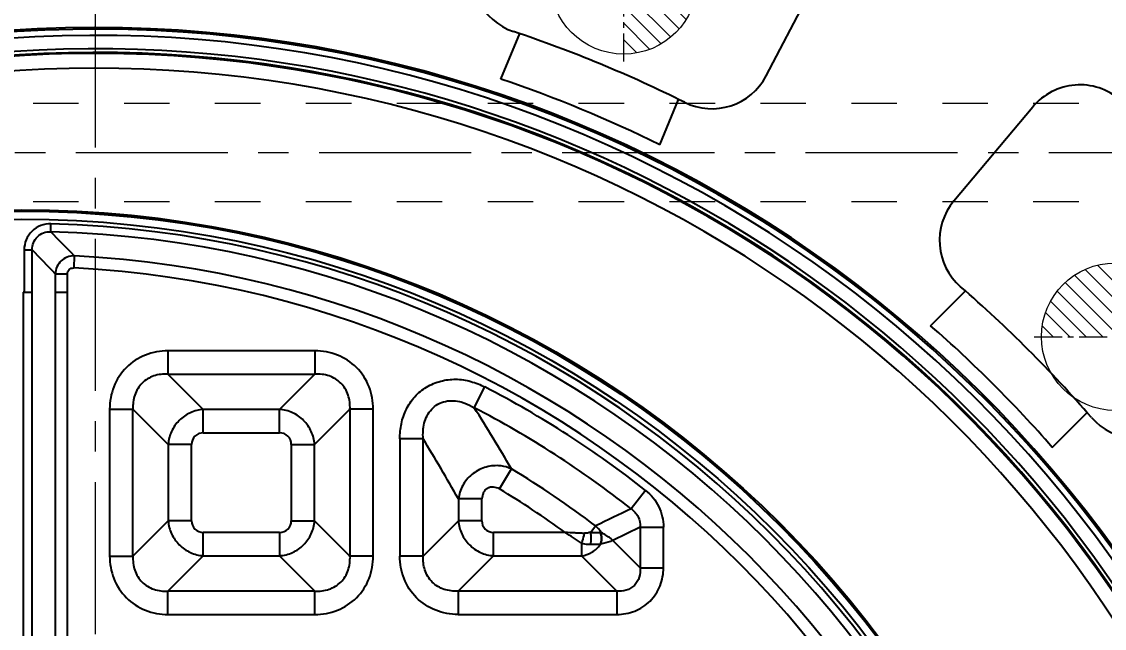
# Model space of a CAD drawing. Header units: millimetres. Extents: x 2750 to 4049, y 1371 to 1831.
# Drawn here: x 3110.2 to 3198.3, y 1673.6 to 1723 of the extents above; entities that cross this region are included whole.
import ezdxf
from ezdxf.enums import TextEntityAlignment as Align

# ---------------------------------------------------------------- set-up
doc = ezdxf.new("R2010")
doc.units = ezdxf.units.MM
doc.linetypes.add('CENTER', pattern=[0.6, 0.375, -0.075, 0.075, -0.075])
doc.linetypes.add('HIDDEN', pattern=[0.2, 0.1, -0.1])
doc.layers.add('11', color=7, linetype='Continuous')
for name, color, linetype, lineweight in [('center', 1, 'CENTER', 9), ('cool', 153, 'HIDDEN', 9), ('epin', 13, 'Continuous', 9)]:
    doc.layers.add(name, color=color, linetype=linetype, lineweight=lineweight)
doc.styles.get("Standard").update_dxf_attribs({"font": 'arial.ttf'})
doc.styles.add('TXT05', font='txt.shx', dxfattribs={"width": 0.5, "bigfont": 'gbcbig.shx'})
doc.dimstyles.get("Standard").update_dxf_attribs({"dimtxt": 0.18, "dimasz": 0.18, "dimexe": 0.18, "dimexo": 0.0625, "dimgap": 0.09, "dimtad": 0, "dimtih": 1, "dimtoh": 1, "dimzin": 0, "dimdsep": 46, "dimtxsty": 'Standard', "dimcen": 0.09, "dimadec": 0, "dimazin": 0, "dimtfac": 1, "dimtofl": 0, "dimtmove": 0, "dimatfit": 3, "dimfxl": 0, "dimtolj": 1, "dimtzin": 0, "dimarcsym": 0})

# ---------------------------------------------------------------- blocks, each defined once
blk = doc.blocks.new('*D88')
at = {"color": 4, "lineweight": -2, "transparency": 16777216}
blk.add_line((3203.591, 1697.342), (3285.665, 1697.342), dxfattribs=at)
at = {"layer": 'Defpoints', "color": 0, "transparency": 16777216}
for p in [(3203.591, 1697.342), (3285.665, 1697.342), (3116.195, 1615.342)]:
    blk.add_point(p, dxfattribs=at)
at = {"color": 6, "transparency": 16777216, "insert": (3294.096, 1697.342), "char_height": 5, "attachment_point": 5}
blk.add_mtext('\\A1;82.00', dxfattribs=at)
blk = doc.blocks.new('*D89')
at = {"color": 4, "lineweight": -2, "transparency": 16777216}
blk.add_line((3226.163, 1712.343), (3285.665, 1712.343), dxfattribs=at)
at = {"layer": 'Defpoints', "color": 0, "transparency": 16777216}
for p in [(3226.163, 1712.343), (3285.665, 1712.343), (3116.195, 1615.342)]:
    blk.add_point(p, dxfattribs=at)
at = {"color": 6, "transparency": 16777216, "insert": (3294.093, 1712.343), "char_height": 5, "attachment_point": 5}
blk.add_mtext('\\A1;97.00', dxfattribs=at)
blk = doc.blocks.new('*D90')
at = {"color": 4, "lineweight": -2, "transparency": 16777216}
blk.add_line((3163.591, 1726.342), (3285.665, 1726.342), dxfattribs=at)
at = {"layer": 'Defpoints', "color": 0, "transparency": 16777216}
for p in [(3163.591, 1726.342), (3285.665, 1726.342), (3116.195, 1615.342)]:
    blk.add_point(p, dxfattribs=at)
at = {"color": 6, "transparency": 16777216, "insert": (3295.8, 1726.342), "char_height": 5, "attachment_point": 5}
blk.add_mtext('\\A1;111.00', dxfattribs=at)
blk = doc.blocks.new('*D91')
at = {"color": 4, "lineweight": -2, "transparency": 16777216}
blk.add_line((3120.595, 1732.342), (3285.665, 1732.342), dxfattribs=at)
at = {"layer": 'Defpoints', "color": 0, "transparency": 16777216}
for p in [(3120.595, 1732.342), (3285.665, 1732.342), (3116.195, 1615.342)]:
    blk.add_point(p, dxfattribs=at)
at = {"color": 6, "transparency": 16777216, "insert": (3295.8, 1732.342), "char_height": 5, "attachment_point": 5}
blk.add_mtext('\\A1;117.00', dxfattribs=at)
blk = doc.blocks.new('*D58')
at = {"color": 4, "lineweight": -2, "transparency": 16777216}
blk.add_line((3116.195, 1763.362), (3116.195, 1782.427), dxfattribs=at)
at = {"layer": 'Defpoints', "color": 0, "transparency": 16777216}
for p in [(3116.195, 1782.427), (3116.195, 1763.362), (3116.195, 1615.342)]:
    blk.add_point(p, dxfattribs=at)
at = {"color": 6, "transparency": 16777216, "insert": (3116.195, 1788.912), "char_height": 5, "attachment_point": 5, "rotation": 90}
blk.add_mtext('\\A1;0.00', dxfattribs=at)
blk = doc.blocks.new('*D59')
at = {"color": 4, "lineweight": -2, "transparency": 16777216}
for p, q in [((3159.221, 1772.171), (3159.221, 1782.171)), ((3159.191, 1762.171), (3159.221, 1772.171)), ((3159.191, 1730.742), (3159.191, 1762.171))]:
    blk.add_line(p, q, dxfattribs=at)
at = {"layer": 'Defpoints', "color": 0, "transparency": 16777216}
for p in [(3159.221, 1782.171), (3159.191, 1730.742), (3116.195, 1615.342)]:
    blk.add_point(p, dxfattribs=at)
at = {"color": 6, "transparency": 16777216, "insert": (3159.221, 1790.699), "char_height": 5, "attachment_point": 5, "rotation": 90}
blk.add_mtext('\\A1;43.00', dxfattribs=at)
blk = doc.blocks.new('*D98')
at = {"color": 4, "lineweight": -2, "transparency": 16777216}
blk.add_line((3199.191, 1701.742), (3199.191, 1782.171), dxfattribs=at)
at = {"layer": 'Defpoints', "color": 0, "transparency": 16777216}
for p in [(3199.191, 1782.171), (3199.191, 1701.742), (3116.195, 1615.342)]:
    blk.add_point(p, dxfattribs=at)
at = {"color": 6, "transparency": 16777216, "insert": (3199.191, 1790.602), "char_height": 5, "attachment_point": 5, "rotation": 90}
blk.add_mtext('\\A1;83.00', dxfattribs=at)
blk = doc.blocks.new('*D99')
at = {"color": 4, "lineweight": -2, "transparency": 16777216}
blk.add_line((3221.191, 1667.742), (3221.191, 1782.171), dxfattribs=at)
at = {"layer": 'Defpoints', "color": 0, "transparency": 16777216}
for p in [(3221.191, 1782.171), (3221.191, 1667.742), (3116.195, 1615.342)]:
    blk.add_point(p, dxfattribs=at)
at = {"color": 6, "transparency": 16777216, "insert": (3221.191, 1792.306), "char_height": 5, "attachment_point": 5, "rotation": 90}
blk.add_mtext('\\A1;105.00', dxfattribs=at)
blk = doc.blocks.new('*D64')
at = {"color": 4, "lineweight": -2, "transparency": 16777216}
blk.add_line((3029.769, 1697.342), (2946.725, 1697.342), dxfattribs=at)
at = {"layer": 'Defpoints', "color": 0, "transparency": 16777216}
for p in [(2946.725, 1697.342), (3029.769, 1697.342), (3116.195, 1615.342)]:
    blk.add_point(p, dxfattribs=at)
at = {"color": 6, "transparency": 16777216, "insert": (2938.294, 1697.342), "char_height": 5, "attachment_point": 5}
blk.add_mtext('\\A1;82.00', dxfattribs=at)
blk = doc.blocks.new('*D65')
at = {"color": 4, "lineweight": -2, "transparency": 16777216}
blk.add_line((3006.228, 1712.343), (2946.725, 1712.343), dxfattribs=at)
at = {"layer": 'Defpoints', "color": 0, "transparency": 16777216}
for p in [(2946.725, 1712.343), (3006.228, 1712.343), (3116.195, 1615.342)]:
    blk.add_point(p, dxfattribs=at)
at = {"color": 6, "transparency": 16777216, "insert": (2938.297, 1712.343), "char_height": 5, "attachment_point": 5}
blk.add_mtext('\\A1;97.00', dxfattribs=at)
blk = doc.blocks.new('*D66')
at = {"color": 4, "lineweight": -2, "transparency": 16777216}
blk.add_line((3068.769, 1726.342), (2946.725, 1726.342), dxfattribs=at)
at = {"layer": 'Defpoints', "color": 0, "transparency": 16777216}
for p in [(2946.725, 1726.342), (3068.769, 1726.342), (3116.195, 1615.342)]:
    blk.add_point(p, dxfattribs=at)
at = {"color": 6, "transparency": 16777216, "insert": (2936.59, 1726.342), "char_height": 5, "attachment_point": 5}
blk.add_mtext('\\A1;111.00', dxfattribs=at)
blk = doc.blocks.new('*D67')
at = {"color": 4, "lineweight": -2, "transparency": 16777216}
blk.add_line((3111.795, 1732.342), (2946.725, 1732.342), dxfattribs=at)
at = {"layer": 'Defpoints', "color": 0, "transparency": 16777216}
for p in [(2946.725, 1732.342), (3111.795, 1732.342), (3116.195, 1615.342)]:
    blk.add_point(p, dxfattribs=at)
at = {"color": 6, "transparency": 16777216, "insert": (2936.59, 1732.342), "char_height": 5, "attachment_point": 5}
blk.add_mtext('\\A1;117.00', dxfattribs=at)
blk = doc.blocks.new('*D74')
at = {"color": 4, "lineweight": -2, "transparency": 16777216}
for p, q in [((3073.169, 1772.171), (3073.169, 1782.171)), ((3073.199, 1762.171), (3073.169, 1772.171)), ((3073.199, 1730.7), (3073.199, 1762.171))]:
    blk.add_line(p, q, dxfattribs=at)
at = {"layer": 'Defpoints', "color": 0, "transparency": 16777216}
for p in [(3073.169, 1782.171), (3073.199, 1730.7), (3116.195, 1615.342)]:
    blk.add_point(p, dxfattribs=at)
at = {"color": 6, "transparency": 16777216, "insert": (3073.169, 1790.699), "char_height": 5, "attachment_point": 5, "rotation": 90}
blk.add_mtext('\\A1;43.00', dxfattribs=at)
blk = doc.blocks.new('*D75')
at = {"color": 4, "lineweight": -2, "transparency": 16777216}
for p, q in [((3034.169, 1772.171), (3034.169, 1782.171)), ((3033.199, 1762.171), (3034.169, 1772.171)), ((3033.199, 1701.742), (3033.199, 1762.171))]:
    blk.add_line(p, q, dxfattribs=at)
at = {"layer": 'Defpoints', "color": 0, "transparency": 16777216}
for p in [(3034.169, 1782.171), (3033.199, 1701.742), (3116.195, 1615.342)]:
    blk.add_point(p, dxfattribs=at)
at = {"color": 6, "transparency": 16777216, "insert": (3034.169, 1790.602), "char_height": 5, "attachment_point": 5, "rotation": 90}
blk.add_mtext('\\A1;83.00', dxfattribs=at)
blk = doc.blocks.new('*D76')
at = {"color": 4, "lineweight": -2, "transparency": 16777216}
for p, q in [((3012.169, 1772.171), (3012.169, 1782.171)), ((3011.199, 1762.171), (3012.169, 1772.171)), ((3011.199, 1667.742), (3011.199, 1762.171))]:
    blk.add_line(p, q, dxfattribs=at)
at = {"layer": 'Defpoints', "color": 0, "transparency": 16777216}
for p in [(3012.169, 1782.171), (3011.199, 1667.742), (3116.195, 1615.342)]:
    blk.add_point(p, dxfattribs=at)
at = {"color": 6, "transparency": 16777216, "insert": (3012.169, 1792.306), "char_height": 5, "attachment_point": 5, "rotation": 90}
blk.add_mtext('\\A1;105.00', dxfattribs=at)
blk = doc.blocks.new('*D81')
at = {"color": 4, "lineweight": -2, "transparency": 16777216}
for p, q in [((2998.896, 1770.309), (2998.896, 1780.309)), ((2993.195, 1760.309), (2998.896, 1770.309)), ((2993.195, 1624.342), (2993.195, 1760.309))]:
    blk.add_line(p, q, dxfattribs=at)
at = {"layer": 'Defpoints', "color": 0, "transparency": 16777216}
for p in [(2998.896, 1780.309), (2993.195, 1624.342), (3116.195, 1615.342)]:
    blk.add_point(p, dxfattribs=at)
at = {"color": 6, "transparency": 16777216, "insert": (2998.896, 1790.444), "char_height": 5, "attachment_point": 5, "rotation": 90}
blk.add_mtext('\\A1;123.00', dxfattribs=at)
blk = doc.blocks.new('4')
at = {"layer": '11', "color": 3, "linetype": 'Continuous'}
for p, q in [((-12.852, 216.652), (-13.724, 226.616)), ((12.852, 216.656), (13.724, 226.619)), ((-7, 208.127), (-7, 212.136)), ((7, 208.13), (7, 212.139))]:
    blk.add_line(p, q, dxfattribs=at)
for centre, radius, start, end in [((-8.743, 227.051), 5, 94.10934, 185), ((0.026, 105), 127.366, 85.91485, 94.10934), ((8.743, 227.055), 5, 355, 85.91485), ((-7.871, 217.088), 5, 185, 274.03007), ((7.871, 217.092), 5, 265.99628, 355), ((0.026, 105), 107.366, 85.99628, 94.03007), ((0.026, 105), 103.366, 86.13132, 93.8975)]:
    blk.add_arc(centre, radius, start, end, dxfattribs=at)
blk = doc.blocks.new('epin_ejp_12')
at = {"layer": 'epin'}
h = blk.add_hatch(dxfattribs=at)
h.set_pattern_fill('_ANSI31', color=123, scale=0.3, angle=90)
h.set_pattern_definition([(135, (-3020.1993, -1559.3419), (-0.6735192, -0.6735192), [])])
h.paths.add_polyline_path([(0, 6, 0.414214), (-6, 0), (0, 0)])
h.paths.add_polyline_path([(6, 0), (0, 0), (0, -6, 0.414214)])
at = {"layer": 'epin', "color": 1, "linetype": 'CENTER', "ltscale": 6.096}
for p, q in [((0, -6.6), (0, 6.6)), ((-6.6, 0), (6.6, 0))]:
    blk.add_line(p, q, dxfattribs=at)
at = {"layer": 'epin'}
blk.add_circle((0, 0), 6, dxfattribs=at)
at = {"layer": 'epin', "color": 6, "style": 'TXT05', "width": 0.5}
blk.add_text('%%c12', height=4.2, dxfattribs=at).set_placement((2.69, 2.7), align=Align.MIDDLE)

msp = doc.modelspace()

# ---------------------------------------------------------------- linework, layer by layer
at = {"layer": '11', "color": 7, "linetype": 'Continuous'}
for p, q in [((3112.558, 1705.891), (3112.576, 1706.533)), ((3110.397, 1704.414), (3110.397, 1700.965)), ((3110.397, 1704.414), (3111.04, 1704.414)), ((3111.055, 1625.165), (3111.04, 1704.414)), ((3114.478, 1703.929), (3114.427, 1702.94)), ((3112.925, 1702.453), (3112.925, 1627.03)), ((3112.925, 1702.453), (3113.915, 1702.453)), ((3113.915, 1627.035), (3113.915, 1702.453)), ((3110.312, 1700.965), (3110.312, 1625.165)), ((3110.397, 1700.965), (3110.312, 1700.965)), ((3110.397, 1700.965), (3111.04, 1700.965)), ((3112.925, 1700.965), (3113.915, 1700.965)), ((3122.101, 1696.196), (3122.101, 1694.296)), ((3134.059, 1696.196), (3122.101, 1696.196)), ((3134.059, 1696.196), (3134.059, 1694.296)), ((3122.101, 1694.296), (3134.059, 1694.296)), ((3122.101, 1694.296), (3124.974, 1691.423)), ((3131.186, 1691.423), (3134.059, 1694.296)), ((3147.029, 1691.564), (3147.902, 1693.252)), ((3117.35, 1691.445), (3117.35, 1679.488)), ((3117.35, 1691.445), (3119.251, 1691.445)), ((3119.251, 1679.488), (3119.251, 1691.445)), ((3122.124, 1688.572), (3119.251, 1691.445)), ((3124.974, 1689.522), (3124.974, 1691.423)), ((3131.186, 1691.423), (3124.974, 1691.423)), ((3131.186, 1689.522), (3131.186, 1691.423)), ((3136.91, 1691.445), (3134.037, 1688.572)), ((3136.91, 1691.445), (3136.91, 1679.488)), ((3138.81, 1691.445), (3136.91, 1691.445)), ((3138.81, 1679.488), (3138.81, 1691.445)), ((3124.974, 1689.522), (3131.186, 1689.522)), ((3122.124, 1688.572), (3122.124, 1682.361)), ((3124.024, 1688.572), (3122.124, 1688.572)), ((3124.024, 1682.361), (3124.024, 1688.572)), ((3132.136, 1688.572), (3132.136, 1682.361)), ((3132.136, 1688.572), (3134.037, 1688.572)), ((3134.037, 1682.361), (3134.037, 1688.572)), ((3140.968, 1689.032), (3140.968, 1679.488)), ((3142.868, 1689.032), (3140.968, 1689.032)), ((3142.868, 1679.488), (3142.868, 1689.032)), ((3149.082, 1684.951), (3150.062, 1686.58)), ((3145.741, 1684.137), (3145.741, 1682.361)), ((3147.642, 1684.137), (3145.741, 1684.137)), ((3147.642, 1682.361), (3147.642, 1684.137)), ((3160.978, 1684.83), (3159.803, 1683.336)), ((3119.251, 1679.488), (3122.124, 1682.361)), ((3124.024, 1682.361), (3122.124, 1682.361)), ((3132.136, 1682.361), (3134.037, 1682.361)), ((3134.037, 1682.361), (3136.91, 1679.488)), ((3142.868, 1679.488), (3145.741, 1682.361)), ((3147.642, 1682.361), (3145.741, 1682.361)), ((3124.974, 1679.51), (3124.974, 1681.41)), ((3131.186, 1681.41), (3124.974, 1681.41)), ((3131.186, 1681.41), (3131.186, 1679.51)), ((3148.592, 1679.51), (3148.592, 1681.41)), ((3154.435, 1681.41), (3148.592, 1681.41)), ((3156.495, 1681.41), (3157.283, 1681.41)), ((3156.51, 1681.43), (3156.902, 1681.947)), ((3160.527, 1681.843), (3158.308, 1680.757)), ((3160.527, 1681.843), (3160.527, 1678.537)), ((3160.527, 1681.843), (3162.428, 1681.843)), ((3162.428, 1678.537), (3162.428, 1681.843)), ((3155.754, 1680.543), (3155.754, 1679.51)), ((3158.308, 1680.757), (3160.527, 1678.537)), ((3157.283, 1680.433), (3156.494, 1680.433)), ((3117.35, 1679.488), (3119.251, 1679.488)), ((3124.974, 1679.51), (3122.101, 1676.637)), ((3124.974, 1679.51), (3131.186, 1679.51)), ((3134.059, 1676.637), (3131.186, 1679.51)), ((3138.81, 1679.488), (3136.91, 1679.488)), ((3142.868, 1679.488), (3140.968, 1679.488)), ((3148.592, 1679.51), (3145.719, 1676.637)), ((3148.592, 1679.51), (3155.754, 1679.51)), ((3158.627, 1676.637), (3155.754, 1679.51)), ((3160.527, 1678.537), (3162.428, 1678.537)), ((3122.101, 1674.736), (3122.101, 1676.637)), ((3134.059, 1676.637), (3122.101, 1676.637)), ((3134.059, 1674.736), (3134.059, 1676.637)), ((3145.719, 1676.637), (3145.719, 1674.736)), ((3158.627, 1676.637), (3145.719, 1676.637)), ((3158.627, 1676.637), (3158.627, 1674.736)), ((3122.101, 1674.736), (3134.059, 1674.736)), ((3145.719, 1674.736), (3158.627, 1674.736))]:
    msp.add_line(p, q, dxfattribs=at)
for radius in [87.342, 87.216, 86.564]:
    msp.add_circle((3110.191, 1620.342), radius, dxfattribs=at)
for centre, radius, start, end in [((3116.221, 1620.342), 102.032, 15.93718, 173.82065), ((3116.221, 1620.342), 102.166, 11.51801, 171.23114), ((3116.221, 1620.342), 101.53, 16.85876, 173.82581), ((3116.221, 1620.342), 100.442, 17.04696, 159.08959), ((3116.221, 1620.342), 100.141, 16.58737, 159.08959), ((3116.221, 1620.342), 100.057, 13.76735, 158.94397), ((3116.221, 1620.342), 98.859, 11.90883, 158.81116), ((3110.191, 1620.342), 86.224, 1.58486, 88.41514), ((2943.943, 1538.991), 237.248, 44.0441, 44.70702), ((3110.191, 1620.342), 85.581, 1.58486, 88.41514), ((2946.162, 1544.018), 230.026, 43.53302, 44.21047), ((3110.193, 1620.342), 83.694, 2.93581, 87.06419), ((3110.193, 1620.342), 82.705, 2.93581, 87.06419), ((3110.191, 1620.342), 82.085, 51.77764, 62.65107), ((2996.233, 1596.38), 178.323, 30.38595, 32.26085), ((3110.191, 1620.342), 80.184, 51.77762, 62.65109), ((2990.011, 1596.019), 178.932, 29.50277, 31.32021), ((3110.191, 1620.342), 77.311, 52.82949, 58.9546), ((3110.191, 1620.342), 75.411, 54.07664, 58.95453), ((3317.7, 1349.925), 368.91, 115.34142, 115.84092), ((3090.362, 1582.603), 117.764, 56.27014, 57.03816)]:
    msp.add_arc(centre, radius, start, end, dxfattribs=at)
for points, knots in [([(3112.576, 1706.533), (3112.295, 1706.541), (3111.724, 1706.446), (3110.994, 1705.98), (3110.508, 1705.263), (3110.397, 1704.695), (3110.397, 1704.414)], [0, 0, 0, 0, 0.250012, 0.500024, 0.75002, 1, 1, 1, 1]), ([(3111.04, 1704.414), (3111.037, 1704.61), (3111.113, 1705.008), (3111.446, 1705.516), (3111.962, 1705.835), (3112.362, 1705.899), (3112.558, 1705.891)], [0, 0, 0, 0, 0.249805, 0.500049, 0.750235, 1, 1, 1, 1]), ([(3114.478, 1703.929), (3114.282, 1703.935), (3113.882, 1703.863), (3113.374, 1703.536), (3113.021, 1703.045), (3112.929, 1702.65), (3112.925, 1702.453)], [0, 0, 0, 0, 0.249501, 0.500004, 0.750504, 1, 1, 1, 1]), ([(3113.915, 1702.453), (3113.917, 1702.519), (3113.942, 1702.651), (3114.055, 1702.819), (3114.229, 1702.923), (3114.362, 1702.941), (3114.427, 1702.94)], [0, 0, 0, 0, 0.250037, 0.499988, 0.749995, 1, 1, 1, 1]), ([(3122.101, 1696.196), (3121.481, 1696.185), (3120.225, 1695.974), (3118.621, 1694.925), (3117.574, 1693.321), (3117.36, 1692.066), (3117.35, 1691.445)], [0, 0, 0, 0, 0.250132, 0.500023, 0.749897, 1, 1, 1, 1]), ([(3138.81, 1691.445), (3138.799, 1692.066), (3138.588, 1693.322), (3137.539, 1694.925), (3135.935, 1695.972), (3134.68, 1696.186), (3134.059, 1696.196)], [0, 0, 0, 0, 0.250132, 0.500023, 0.749897, 1, 1, 1, 1]), ([(3122.101, 1694.296), (3121.715, 1694.319), (3120.934, 1694.233), (3119.925, 1693.622), (3119.313, 1692.612), (3119.228, 1691.832), (3119.251, 1691.445)], [0, 0, 0, 0, 0.25377, 0.499999, 0.746229, 1, 1, 1, 1]), ([(3136.91, 1691.445), (3136.933, 1691.832), (3136.847, 1692.612), (3136.236, 1693.622), (3135.226, 1694.233), (3134.445, 1694.319), (3134.059, 1694.296)], [0, 0, 0, 0, 0.25377, 0.499999, 0.746229, 1, 1, 1, 1]), ([(3140.968, 1689.032), (3140.977, 1689.445), (3141.033, 1690.067), (3141.251, 1690.866), (3141.492, 1691.44), (3141.804, 1691.979), (3142.184, 1692.472), (3142.631, 1692.907), (3143.143, 1693.263), (3143.701, 1693.538), (3144.486, 1693.804), (3145.524, 1693.938), (3146.761, 1693.746), (3147.531, 1693.433), (3147.902, 1693.252)], [0, 0, 0, 0, 0.12493, 0.187381, 0.249898, 0.312563, 0.375297, 0.437854, 0.500327, 0.562961, 0.625643, 0.75038, 0.875166, 1, 1, 1, 1]), ([(3142.868, 1689.033), (3142.836, 1689.457), (3142.87, 1690.112), (3143.167, 1690.925), (3143.54, 1691.467), (3144.06, 1691.879), (3144.68, 1692.113), (3145.335, 1692.161), (3145.764, 1692.087), (3145.972, 1692.032)], [0, 0, 0, 0, 0.246676, 0.371455, 0.497353, 0.623622, 0.749758, 0.875279, 1, 1, 1, 1]), ([(3145.972, 1692.032), (3146.066, 1692.007), (3146.434, 1691.891), (3146.783, 1691.717), (3147.029, 1691.565)], [0, 0, 0, 0, 0.251082, 1, 1, 1, 1]), ([(3124.974, 1691.423), (3124.613, 1691.398), (3123.889, 1691.212), (3122.974, 1690.572), (3122.335, 1689.657), (3122.148, 1688.933), (3122.124, 1688.572)], [0, 0, 0, 0, 0.248694, 0.500007, 0.751316, 1, 1, 1, 1]), ([(3134.037, 1688.572), (3134.012, 1688.933), (3133.826, 1689.657), (3133.186, 1690.572), (3132.271, 1691.212), (3131.547, 1691.398), (3131.186, 1691.423)], [0, 0, 0, 0, 0.248694, 0.500007, 0.751316, 1, 1, 1, 1]), ([(3124.974, 1689.522), (3124.731, 1689.522), (3124.216, 1689.33), (3124.024, 1688.815), (3124.024, 1688.572)], [0, 0, 0, 0, 0.500164, 1, 1, 1, 1]), ([(3132.136, 1688.572), (3132.136, 1688.816), (3131.944, 1689.331), (3131.429, 1689.522), (3131.186, 1689.522)], [0, 0, 0, 0, 0.500164, 1, 1, 1, 1]), ([(3149.029, 1686.841), (3148.64, 1686.867), (3147.841, 1686.765), (3146.79, 1686.185), (3146.026, 1685.271), (3145.783, 1684.516), (3145.741, 1684.137)], [0, 0, 0, 0, 0.250732, 0.504244, 0.755241, 1, 1, 1, 1]), ([(3150.062, 1686.58), (3149.982, 1686.617), (3149.651, 1686.751), (3149.296, 1686.823), (3149.029, 1686.841)], [0, 0, 0, 0, 0.248202, 1, 1, 1, 1]), ([(3149.082, 1684.951), (3148.931, 1685.028), (3148.683, 1685.117), (3148.34, 1685.102), (3148.096, 1685.013), (3147.889, 1684.857), (3147.751, 1684.635), (3147.687, 1684.388), (3147.649, 1684.222), (3147.642, 1684.137)], [0, 0, 0, 0, 0.249258, 0.3745, 0.499701, 0.625339, 0.749577, 0.875184, 1, 1, 1, 1]), ([(3160.978, 1684.83), (3161.424, 1684.478), (3162.169, 1683.563), (3162.428, 1682.411), (3162.428, 1681.843)], [0, 0, 0, 0, 0.50001, 1, 1, 1, 1]), ([(3159.803, 1683.336), (3160.035, 1683.171), (3160.429, 1682.718), (3160.541, 1682.129), (3160.527, 1681.843)], [0, 0, 0, 0, 0.500002, 1, 1, 1, 1]), ([(3122.124, 1682.361), (3122.148, 1681.999), (3122.335, 1681.276), (3122.975, 1680.361), (3123.889, 1679.721), (3124.613, 1679.534), (3124.974, 1679.51)], [0, 0, 0, 0, 0.248694, 0.500007, 0.751316, 1, 1, 1, 1]), ([(3124.024, 1682.361), (3124.024, 1682.117), (3124.216, 1681.602), (3124.731, 1681.41), (3124.974, 1681.41)], [0, 0, 0, 0, 0.500164, 1, 1, 1, 1]), ([(3131.186, 1679.51), (3131.547, 1679.534), (3132.271, 1679.721), (3133.186, 1680.361), (3133.826, 1681.276), (3134.012, 1681.999), (3134.037, 1682.361)], [0, 0, 0, 0, 0.248694, 0.500007, 0.751316, 1, 1, 1, 1]), ([(3131.186, 1681.41), (3131.429, 1681.41), (3131.944, 1681.602), (3132.136, 1682.117), (3132.136, 1682.361)], [0, 0, 0, 0, 0.500164, 1, 1, 1, 1]), ([(3145.741, 1682.361), (3145.766, 1681.999), (3145.952, 1681.276), (3146.592, 1680.361), (3147.507, 1679.721), (3148.231, 1679.534), (3148.592, 1679.51)], [0, 0, 0, 0, 0.248694, 0.500007, 0.751316, 1, 1, 1, 1]), ([(3147.642, 1682.361), (3147.642, 1682.117), (3147.834, 1681.602), (3148.349, 1681.41), (3148.592, 1681.41)], [0, 0, 0, 0, 0.500164, 1, 1, 1, 1]), ([(3155.97, 1681.331), (3155.844, 1681.338), (3155.59, 1681.347), (3155.078, 1681.375), (3154.693, 1681.397), (3154.435, 1681.41)], [0, 0, 0, 0, 0.246406, 0.49606, 1, 1, 1, 1]), ([(3155.754, 1680.543), (3155.779, 1680.605), (3155.878, 1680.861), (3155.962, 1681.123), (3156.014, 1681.323)], [0, 0, 0, 0, 0.244411, 1, 1, 1, 1]), ([(3156.51, 1681.43), (3156.423, 1681.417), (3156.298, 1681.352), (3156.113, 1681.341), (3156.017, 1681.343), (3155.97, 1681.331)], [0, 0, 0, 0, 0.4813, 0.738675, 1, 1, 1, 1]), ([(3156.495, 1680.433), (3156.532, 1680.592), (3156.564, 1680.922), (3156.532, 1681.251), (3156.495, 1681.41)], [0, 0, 0, 0, 0.499938, 1, 1, 1, 1]), ([(3157.283, 1680.433), (3157.356, 1680.583), (3157.431, 1680.922), (3157.356, 1681.26), (3157.283, 1681.41)], [0, 0, 0, 0, 0.5, 1, 1, 1, 1]), ([(3157.321, 1680.457), (3157.377, 1680.606), (3157.428, 1680.926), (3157.39, 1681.246), (3157.341, 1681.396)], [0, 0, 0, 0, 0.502813, 1, 1, 1, 1]), ([(3158.308, 1680.757), (3158.246, 1680.814), (3157.953, 1681.061), (3157.624, 1681.265), (3157.36, 1681.404)], [0, 0, 0, 0, 0.219279, 1, 1, 1, 1]), ([(3156.494, 1680.433), (3156.433, 1680.431), (3156.183, 1680.43), (3155.93, 1680.472), (3155.754, 1680.543)], [0, 0, 0, 0, 0.243251, 1, 1, 1, 1]), ([(3158.308, 1680.757), (3158.243, 1680.729), (3157.925, 1680.607), (3157.597, 1680.515), (3157.336, 1680.451)], [0, 0, 0, 0, 0.20777, 1, 1, 1, 1]), ([(3155.754, 1679.51), (3156.053, 1679.542), (3156.649, 1679.749), (3157.107, 1680.18), (3157.283, 1680.433)], [0, 0, 0, 0, 0.494345, 1, 1, 1, 1]), ([(3117.35, 1679.488), (3117.361, 1678.867), (3117.573, 1677.611), (3118.621, 1676.007), (3120.225, 1674.96), (3121.481, 1674.746), (3122.101, 1674.736)], [0, 0, 0, 0, 0.250132, 0.500023, 0.749897, 1, 1, 1, 1]), ([(3119.251, 1679.488), (3119.228, 1679.101), (3119.313, 1678.32), (3119.925, 1677.311), (3120.934, 1676.7), (3121.715, 1676.614), (3122.101, 1676.637)], [0, 0, 0, 0, 0.25377, 0.499999, 0.746229, 1, 1, 1, 1]), ([(3134.059, 1674.736), (3134.68, 1674.747), (3135.935, 1674.959), (3137.539, 1676.007), (3138.586, 1677.611), (3138.8, 1678.867), (3138.81, 1679.488)], [0, 0, 0, 0, 0.250132, 0.500023, 0.749897, 1, 1, 1, 1]), ([(3134.059, 1676.637), (3134.445, 1676.614), (3135.226, 1676.7), (3136.236, 1677.311), (3136.847, 1678.32), (3136.933, 1679.101), (3136.91, 1679.488)], [0, 0, 0, 0, 0.25377, 0.499999, 0.746229, 1, 1, 1, 1]), ([(3145.719, 1674.736), (3145.098, 1674.736), (3143.842, 1674.962), (3142.236, 1676.005), (3141.193, 1677.611), (3140.968, 1678.866), (3140.968, 1679.488)], [0, 0, 0, 0, 0.250182, 0.500038, 0.749876, 1, 1, 1, 1]), ([(3145.719, 1676.637), (3145.339, 1676.614), (3144.752, 1676.678), (3144.05, 1676.999), (3143.441, 1677.478), (3142.928, 1678.328), (3142.845, 1679.108), (3142.868, 1679.488)], [0, 0, 0, 0, 0.248852, 0.374756, 0.500939, 0.751312, 1, 1, 1, 1]), ([(3160.527, 1678.537), (3160.549, 1678.282), (3160.512, 1677.754), (3160.111, 1677.052), (3159.409, 1676.652), (3158.881, 1676.615), (3158.627, 1676.637)], [0, 0, 0, 0, 0.248282, 0.500158, 0.751938, 1, 1, 1, 1]), ([(3158.627, 1674.736), (3158.875, 1674.732), (3159.376, 1674.782), (3160.096, 1674.996), (3160.769, 1675.335), (3161.355, 1675.809), (3161.829, 1676.395), (3162.168, 1677.068), (3162.381, 1677.788), (3162.432, 1678.289), (3162.428, 1678.537)], [0, 0, 0, 0, 0.124751, 0.250013, 0.374902, 0.5, 0.625083, 0.749977, 0.87525, 1, 1, 1, 1])]:
    msp.add_open_spline(points, degree=3, knots=knots, dxfattribs=at)
for points in [[(3157.36, 1681.404), (3157.239, 1681.608), (3157.083, 1681.794), (3156.902, 1681.947)], [(3157.36, 1681.404), (3157.335, 1681.411), (3157.309, 1681.413), (3157.283, 1681.41)], [(3157.336, 1680.451), (3157.318, 1680.446), (3157.3, 1680.44), (3157.283, 1680.433)]]:
    msp.add_open_spline(points, degree=3, dxfattribs=at)
at = {"layer": 'center', "color": 1, "linetype": 'CENTER', "ltscale": 33}
msp.add_line((3116.195, 1455.341), (3116.195, 1775.343), dxfattribs=at)
at = {"layer": 'cool', "ltscale": 37}
for p, q in [((2970.525, 1716.343), (3261.865, 1716.343)), ((2970.525, 1708.343), (3261.865, 1708.343))]:
    msp.add_line(p, q, dxfattribs=at)
at = {"layer": 'cool', "color": 1, "linetype": 'CENTER', "ltscale": 33}
msp.add_line((2956.195, 1712.343), (3276.195, 1712.343), dxfattribs=at)

# ---------------------------------------------------------------- block references
for p, rotation in [((3076.015, 1523.345), 337.4999999999943), ((3041.956, 1546.114), 314.9999999999908)]:
    msp.add_blockref('4', p, dxfattribs=dict(rotation=rotation))
at = {"layer": 'epin'}
for p in [(3159.191, 1726.342), (3199.191, 1697.342)]:
    msp.add_blockref('epin_ejp_12', p, dxfattribs=at)

# ---------------------------------------------------------------- dimensions: what is measured, and where the dimension line sits
for feature_location, offset, dtype, origin, picture, middle in [((3011.199, 1667.742), (0.97, 114.429), 1, (3116.195, 1615.342), '*D76', (3012.169, 1792.306)), ((3221.191, 1667.742), (0, 114.429), 1, (3116.195, 1615.342), '*D99', (3221.191, 1792.306)), ((2993.195, 1624.342), (5.702, 155.967), 1, (3116.195, 1615.342), '*D81', (2998.896, 1790.444)), ((3033.199, 1701.742), (0.97, 80.429), 1, (3116.195, 1615.342), '*D75', (3034.169, 1790.602)), ((3073.199, 1730.7), (-0.03, 51.471), 1, (3116.195, 1615.342), '*D74', (3073.169, 1790.699)), ((3159.191, 1730.742), (0.03, 51.429), 1, (3116.195, 1615.342), '*D59', (3159.221, 1790.699)), ((3199.191, 1701.742), (0, 80.429), 1, (3116.195, 1615.342), '*D98', (3199.191, 1790.602)), ((3116.195229042, 1763.362418904), (0, 19.064482636), 1, (3116.195229042, 1615.341911701), '*D58', (3116.195229042, 1788.912235784)), ((3111.795, 1732.342), (-165.07, 0), 0, (3116.195, 1615.342), '*D67', (2936.59, 1732.342)), ((3120.595, 1732.342), (165.07, 0), 0, (3116.195, 1615.342), '*D91', (3295.8, 1732.342)), ((3068.769, 1726.342), (-122.044, 0), 0, (3116.195, 1615.342), '*D66', (2936.59, 1726.342)), ((3163.591, 1726.342), (122.074, 0), 0, (3116.195, 1615.342), '*D90', (3295.8, 1726.342)), ((3006.228, 1712.343), (-59.503, 0), 0, (3116.195, 1615.342), '*D65', (2938.297, 1712.343)), ((3226.163, 1712.343), (59.503, 0), 0, (3116.195, 1615.342), '*D89', (3294.093, 1712.343)), ((3029.769, 1697.342), (-83.044, 0), 0, (3116.195, 1615.342), '*D64', (2938.294, 1697.342)), ((3203.591, 1697.342), (82.074, 0), 0, (3116.195, 1615.342), '*D88', (3294.096, 1697.342))]:
    dim = msp.add_ordinate_dim(feature_location=feature_location, offset=offset, dtype=dtype, origin=origin, dimstyle='Standard', override={"dimtxt": 5, "dimasz": 5, "dimexe": 0, "dimexo": 0, "dimgap": 0, "dimtih": 0, "dimtoh": 0, "dimzin": 0, "dimcen": 0, "dimclrd": 4, "dimclre": 4, "dimclrt": 6, "dimadec": 2, "dimtp": 0, "dimtm": 0, "dimtzin": 0})
    dim.commit()
    dim.dimension.update_dxf_attribs({"geometry": picture, "text_midpoint": middle})

doc.saveas('drawing.dxf')
